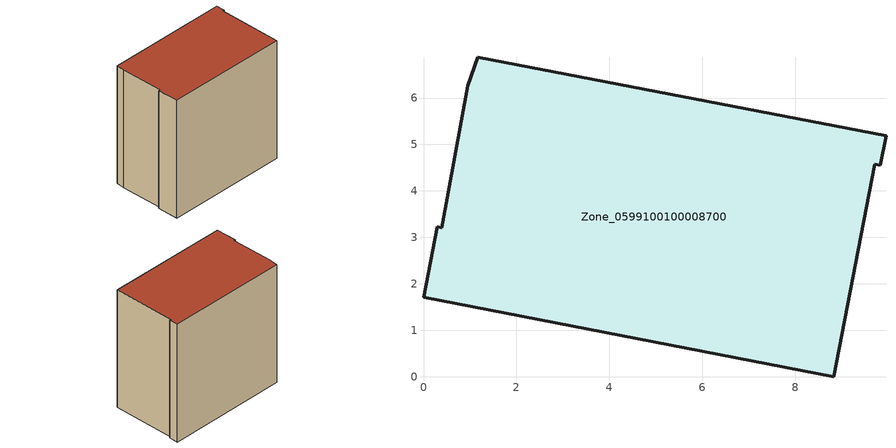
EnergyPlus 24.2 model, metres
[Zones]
Zone_0599100100008700
 floor ground (C_G): 0.95,6.26 1.16,6.88 9.95,5.19 9.83,4.55 9.71,4.57 8.83,0 0,1.72 0.29,3.23 0.39,3.21 z0
 wall outside (C_F): 0.29,3.23 0,1.72 8.83,0 9.71,4.57 9.83,4.55 9.95,5.19 1.16,6.88 0.95,6.26 0.39,3.21 0.29,3.23 z0:8.97
 roof outside (C_R): 0.39,3.21 0.29,3.23 0,1.72 8.83,0 9.71,4.57 9.83,4.55 9.95,5.19 1.16,6.88 0.95,6.26 z8.97
[BUILDING]
Pand.0599100100008700: North Axis=0; Terrain=City; Loads Convergence Tolerance Value=0.04; Temperature Convergence Tolerance Value=0.4; Solar Distribution=FullExterior; Maximum Number of Warmup Days=25; Minimum Number of Warmup Days=1
[Site:Location]
Rotterdam.The.Hague.AP_ZH_NLD Design_Conditions: Latitude=51.96; Longitude=4.45; Time Zone=1; Elevation=-4.5
[SITE:GROUNDTEMPERATURE:BUILDINGSURFACE]
18, 18, 18, 18, 18, 18, 18, 18, 18, 18, 18, 18
[MATERIAL] Thermal Absorptance=0.9; Solar Absorptance=0.7; Visible Absorptance=0.7
Name | Roughness | Thickness | Conductivity | Density | Specific Heat
G.TC.2015-2018 | MediumSmooth | 0.15 | 0.0428571 | 540 | 1210
F.TC.2015-2018 | Rough | 0.3 | 0.0666667 | 1920 | 840
R.TC.2015-2018 | MediumRough | 0.2 | 0.0333333 | 1500 | 1000
[CONSTRUCTION]
C_G: G.TC.2015-2018
C_F: F.TC.2015-2018
C_R: R.TC.2015-2018
[ZONE]
Zone_0599100100008700: Type=1; Multiplier=1; Ceiling Height=Autocalculate; Volume=Autocalculate; Floor Area=autocalculate; Part of Total Floor Area=Yes
[ZONEINFILTRATION:DESIGNFLOWRATE]
Infil_Zone_0599100100008700: Zone or ZoneList or Space or SpaceList=Zone_0599100100008700; Schedule=AlwaysOn; Design Flow Rate Calculation Method=Flow/Area; Flow Rate per Floor Area=0.0015; Constant Term Coefficient=1; Temperature Term Coefficient=0; Velocity Term Coefficient=0; Velocity Squared Term Coefficient=0
[HVACTEMPLATE:ZONE:IDEALLOADSAIRSYSTEM]
Zone_0599100100008700: Maximum Heating Supply Air Temperature=50; Minimum Cooling Supply Air Temperature=13; Maximum Heating Supply Air Humidity Ratio=0.0156; Minimum Cooling Supply Air Humidity Ratio=0.0077; Heating Limit=NoLimit; Cooling Limit=NoLimit; Dehumidification Control Type=ConstantSensibleHeatRatio; Cooling Sensible Heat Ratio=0.7; Dehumidification Setpoint=60; Humidification Control Type=None; Humidification Setpoint=30; Outdoor Air Method=None; Outdoor Air Flow Rate per Person=0.00944; Outdoor Air Flow Rate per Zone Floor Area=0; Outdoor Air Flow Rate per Zone=0; Demand Controlled Ventilation Type=None; Outdoor Air Economizer Type=NoEconomizer; Heat Recovery Type=None; Sensible Heat Recovery Effectiveness=0.7; Latent Heat Recovery Effectiveness=0.65
[ZONECONTROL:THERMOSTAT]
ThermostatControl_Zone_0599100100008700: Zone or ZoneList=Zone_0599100100008700; Control Type Schedule=DualSetpointControlType; Control 1=Thermostat_Zone_0599100100008700; Temperature Difference Between Cutout And Setpoint=0
[THERMOSTATSETPOINT:DUALSETPOINT]
Thermostat_Zone_0599100100008700: Heating Setpoint Temperature Schedule=HeatingSetpoint_Zone_0599100100008700; Cooling Setpoint Temperature Schedule=CoolingSetpoint_Zone_0599100100008700
[SCHEDULE:COMPACT]
HeatingSetpoint_Zone_0599100100008700: Through: 12/31, For: AllDays, Until: 24:00, 21
CoolingSetpoint_Zone_0599100100008700: Through: 12/31, For: AllDays, Until: 24:00, 24
DualSetpointControlType: Through: 12/31, For: AllDays, Until: 24:00, 4
AlwaysOn: Through: 12/31, For: AllDays, Until: 24:00, 1
